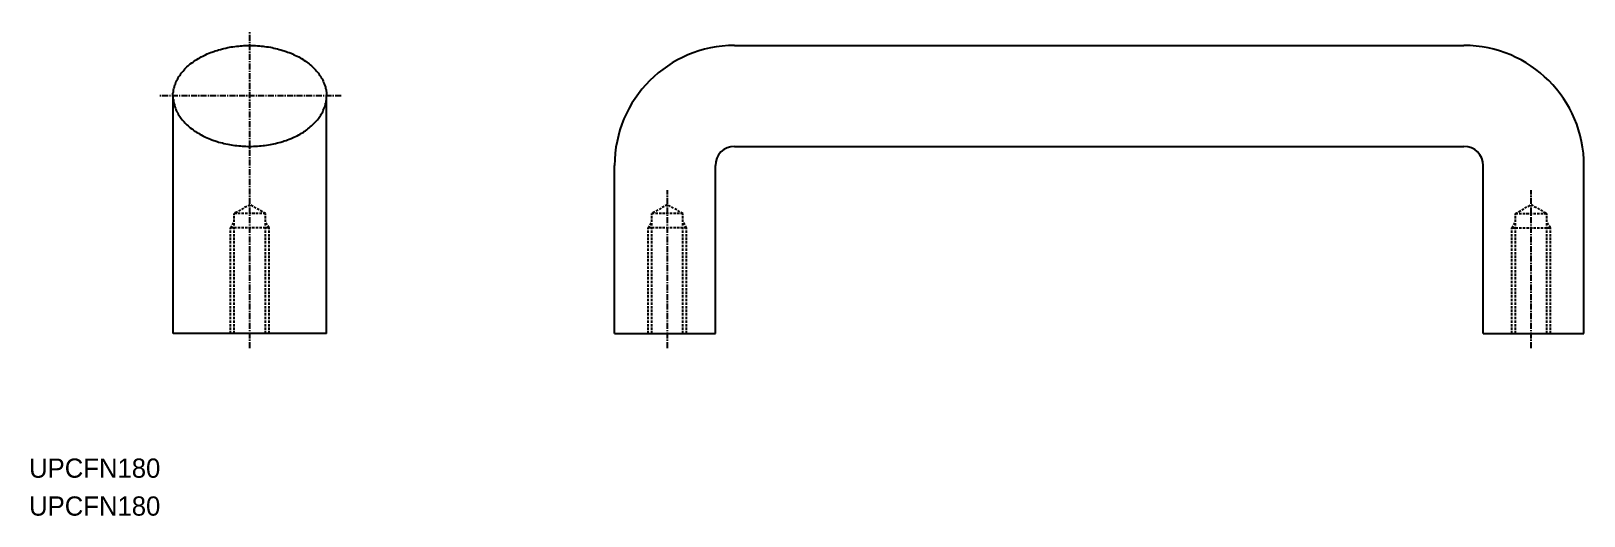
# Model space of a CAD drawing. Extents: x -10949 to -10625, y -285 to -185.
import ezdxf

# ---------------------------------------------------------------- set-up
doc = ezdxf.new("R2010")
doc.units = 0
doc.linetypes.add('CENTER', pattern=[2, 1.25, -0.25, 0.25, -0.25])
doc.linetypes.add('DASHED', pattern=[0.75, 0.5, -0.25])
doc.layers.get('0').update_dxf_attribs({"linetype": 'CONTINUOUS'})
doc.layers.add('CENTER', color=1, linetype='CENTER')

msp = doc.modelspace()

# ---------------------------------------------------------------- linework, layer by layer
at = {"color": 7, "linetype": 'CONTINUOUS'}
for p, q in [((-10802.08, -187.54), (-10650.08, -187.54)), ((-10919.08, -247.54), (-10919.08, -198.04)), ((-10887.08, -247.54), (-10887.08, -198.04)), ((-10802.08, -208.54), (-10650.08, -208.54)), ((-10827.08, -247.54), (-10827.08, -212.54)), ((-10806.08, -247.54), (-10806.08, -212.54)), ((-10646.08, -247.54), (-10646.08, -212.54)), ((-10625.08, -247.54), (-10625.08, -212.54)), ((-10887.08, -247.54), (-10919.08, -247.54)), ((-10827.08, -247.54), (-10806.08, -247.54)), ((-10646.08, -247.54), (-10625.08, -247.54))]:
    msp.add_line(p, q, dxfattribs=at)
at = {"color": 3, "linetype": 'DASHED'}
for p, q in [((-10903.08, -220.66), (-10906.34, -222.54)), ((-10906.34, -247.54), (-10906.34, -222.54)), ((-10899.82, -222.54), (-10906.34, -222.54)), ((-10899.82, -222.54), (-10903.08, -220.66)), ((-10899.82, -247.54), (-10899.82, -222.54)), ((-10816.08, -220.66), (-10819.34, -222.54)), ((-10812.82, -222.54), (-10819.34, -222.54)), ((-10819.34, -247.54), (-10819.34, -222.54)), ((-10812.82, -222.54), (-10816.08, -220.66)), ((-10812.82, -247.54), (-10812.82, -222.54)), ((-10639.34, -222.54), (-10636.08, -220.66)), ((-10639.34, -247.54), (-10639.34, -222.54)), ((-10639.34, -222.54), (-10632.82, -222.54)), ((-10636.08, -220.66), (-10632.82, -222.54)), ((-10632.82, -247.54), (-10632.82, -222.54)), ((-10907.08, -225.54), (-10906.34, -224.25)), ((-10907.08, -247.54), (-10907.08, -225.54)), ((-10899.08, -225.54), (-10907.08, -225.54)), ((-10899.08, -225.54), (-10899.82, -224.25)), ((-10899.08, -247.54), (-10899.08, -225.54)), ((-10820.08, -225.54), (-10819.34, -224.25)), ((-10812.08, -225.54), (-10820.08, -225.54)), ((-10820.08, -247.54), (-10820.08, -225.54)), ((-10812.08, -225.54), (-10812.82, -224.25)), ((-10812.08, -247.54), (-10812.08, -225.54)), ((-10640.08, -225.54), (-10639.34, -224.25)), ((-10640.08, -247.54), (-10640.08, -225.54)), ((-10640.08, -225.54), (-10632.08, -225.54)), ((-10632.08, -225.54), (-10632.82, -224.25)), ((-10632.08, -247.54), (-10632.08, -225.54))]:
    msp.add_line(p, q, dxfattribs=at)
at = {"color": 7, "linetype": 'CONTINUOUS'}
msp.add_polyline3d([(-10919.1, -198.04, 0), (-10919.1, -197.78, 0), (-10919.1, -197.52, 0), (-10919, -197.27, 0), (-10919, -197.01, 0), (-10919, -196.75, 0), (-10918.9, -196.5, 0), (-10918.8, -196.24, 0), (-10918.8, -195.99, 0), (-10918.7, -195.74, 0), (-10918.6, -195.49, 0), (-10918.5, -195.24, 0), (-10918.4, -194.99, 0), (-10918.3, -194.75, 0), (-10918.1, -194.5, 0), (-10918, -194.26, 0), (-10917.9, -194.02, 0), (-10917.7, -193.78, 0), (-10917.5, -193.55, 0), (-10917.4, -193.32, 0), (-10917.2, -193.09, 0), (-10917, -192.86, 0), (-10916.8, -192.64, 0), (-10916.6, -192.42, 0), (-10916.4, -192.21, 0), (-10916.2, -191.99, 0), (-10915.9, -191.78, 0), (-10915.7, -191.58, 0), (-10915.5, -191.38, 0), (-10915.2, -191.18, 0), (-10914.9, -190.99, 0), (-10914.7, -190.8, 0), (-10914.4, -190.61, 0), (-10914.1, -190.43, 0), (-10913.8, -190.26, 0), (-10913.5, -190.09, 0), (-10913.2, -189.92, 0), (-10912.9, -189.76, 0), (-10912.6, -189.6, 0), (-10912.3, -189.45, 0), (-10912, -189.31, 0), (-10911.6, -189.17, 0), (-10911.3, -189.03, 0), (-10911, -188.9, 0), (-10910.6, -188.78, 0), (-10910.3, -188.66, 0), (-10909.9, -188.55, 0), (-10909.6, -188.44, 0), (-10909.2, -188.34, 0), (-10908.8, -188.24, 0), (-10908.5, -188.15, 0), (-10908.1, -188.07, 0), (-10907.7, -187.99, 0), (-10907.3, -187.92, 0), (-10907, -187.85, 0), (-10906.6, -187.79, 0), (-10906.2, -187.74, 0), (-10905.8, -187.69, 0), (-10905.4, -187.65, 0), (-10905, -187.62, 0), (-10904.7, -187.59, 0), (-10904.3, -187.57, 0), (-10903.9, -187.55, 0), (-10903.5, -187.54, 0), (-10903.1, -187.54, 0), (-10902.7, -187.54, 0), (-10902.3, -187.55, 0), (-10901.9, -187.57, 0), (-10901.5, -187.59, 0), (-10901.1, -187.62, 0), (-10900.7, -187.65, 0), (-10900.3, -187.69, 0), (-10900, -187.74, 0), (-10899.6, -187.79, 0), (-10899.2, -187.85, 0), (-10898.8, -187.92, 0), (-10898.4, -187.99, 0), (-10898.1, -188.07, 0), (-10897.7, -188.15, 0), (-10897.3, -188.24, 0), (-10897, -188.34, 0), (-10896.6, -188.44, 0), (-10896.2, -188.55, 0), (-10895.9, -188.66, 0), (-10895.5, -188.78, 0), (-10895.2, -188.9, 0), (-10894.9, -189.03, 0), (-10894.5, -189.17, 0), (-10894.2, -189.31, 0), (-10893.9, -189.45, 0), (-10893.6, -189.6, 0), (-10893.2, -189.76, 0), (-10892.9, -189.92, 0), (-10892.6, -190.09, 0), (-10892.3, -190.26, 0), (-10892, -190.43, 0), (-10891.8, -190.61, 0), (-10891.5, -190.8, 0), (-10891.2, -190.99, 0), (-10891, -191.18, 0), (-10890.7, -191.38, 0), (-10890.5, -191.58, 0), (-10890.2, -191.78, 0), (-10890, -191.99, 0), (-10889.8, -192.21, 0), (-10889.6, -192.42, 0), (-10889.4, -192.64, 0), (-10889.2, -192.86, 0), (-10889, -193.09, 0), (-10888.8, -193.32, 0), (-10888.6, -193.55, 0), (-10888.5, -193.78, 0), (-10888.3, -194.02, 0), (-10888.2, -194.26, 0), (-10888, -194.5, 0), (-10887.9, -194.75, 0), (-10887.8, -194.99, 0), (-10887.7, -195.24, 0), (-10887.6, -195.49, 0), (-10887.5, -195.74, 0), (-10887.4, -195.99, 0), (-10887.3, -196.24, 0), (-10887.3, -196.5, 0), (-10887.2, -196.75, 0), (-10887.2, -197.01, 0), (-10887.1, -197.27, 0), (-10887.1, -197.52, 0), (-10887.1, -197.78, 0), (-10887.1, -198.04, 0)], dxfattribs=at)
at = {"color": 3, "linetype": 'DASHED'}
msp.add_polyline3d([(-10919.1, -198.04, 0), (-10919.1, -198.3, 0), (-10919.1, -198.55, 0), (-10919, -198.81, 0), (-10919, -199.07, 0), (-10919, -199.32, 0), (-10918.9, -199.58, 0), (-10918.8, -199.83, 0), (-10918.8, -200.09, 0), (-10918.7, -200.34, 0), (-10918.6, -200.59, 0), (-10918.5, -200.84, 0), (-10918.4, -201.09, 0), (-10918.3, -201.33, 0), (-10918.1, -201.58, 0), (-10918, -201.82, 0), (-10917.9, -202.06, 0), (-10917.7, -202.29, 0), (-10917.5, -202.53, 0), (-10917.4, -202.76, 0), (-10917.2, -202.99, 0), (-10917, -203.21, 0), (-10916.8, -203.44, 0), (-10916.6, -203.66, 0), (-10916.4, -203.87, 0), (-10916.2, -204.09, 0), (-10915.9, -204.29, 0), (-10915.7, -204.5, 0), (-10915.5, -204.7, 0), (-10915.2, -204.9, 0), (-10914.9, -205.09, 0), (-10914.7, -205.28, 0), (-10914.4, -205.46, 0), (-10914.1, -205.64, 0), (-10913.8, -205.82, 0), (-10913.5, -205.99, 0), (-10913.2, -206.16, 0), (-10912.9, -206.32, 0), (-10912.6, -206.47, 0), (-10912.3, -206.62, 0), (-10912, -206.77, 0), (-10911.6, -206.91, 0), (-10911.3, -207.04, 0), (-10911, -207.18, 0), (-10910.6, -207.3, 0), (-10910.3, -207.42, 0), (-10909.9, -207.53, 0), (-10909.6, -207.64, 0), (-10909.2, -207.74, 0), (-10908.8, -207.84, 0), (-10908.5, -207.93, 0), (-10908.1, -208.01, 0), (-10907.7, -208.09, 0), (-10907.3, -208.16, 0), (-10907, -208.22, 0), (-10906.6, -208.28, 0), (-10906.2, -208.34, 0), (-10905.8, -208.38, 0), (-10905.4, -208.43, 0), (-10905, -208.46, 0), (-10904.7, -208.49, 0), (-10904.3, -208.51, 0), (-10903.9, -208.53, 0), (-10903.5, -208.54, 0), (-10903.1, -208.54, 0), (-10902.7, -208.54, 0), (-10902.3, -208.53, 0), (-10901.9, -208.51, 0), (-10901.5, -208.49, 0), (-10901.1, -208.46, 0), (-10900.7, -208.43, 0), (-10900.3, -208.38, 0), (-10900, -208.34, 0), (-10899.6, -208.28, 0), (-10899.2, -208.22, 0), (-10898.8, -208.16, 0), (-10898.4, -208.09, 0), (-10898.1, -208.01, 0), (-10897.7, -207.93, 0), (-10897.3, -207.84, 0), (-10897, -207.74, 0), (-10896.6, -207.64, 0), (-10896.2, -207.53, 0), (-10895.9, -207.42, 0), (-10895.5, -207.3, 0), (-10895.2, -207.18, 0), (-10894.9, -207.04, 0), (-10894.5, -206.91, 0), (-10894.2, -206.77, 0), (-10893.9, -206.62, 0), (-10893.6, -206.47, 0), (-10893.2, -206.32, 0), (-10892.9, -206.16, 0), (-10892.6, -205.99, 0), (-10892.3, -205.82, 0), (-10892, -205.64, 0), (-10891.8, -205.46, 0), (-10891.5, -205.28, 0), (-10891.2, -205.09, 0), (-10891, -204.9, 0), (-10890.7, -204.7, 0), (-10890.5, -204.5, 0), (-10890.2, -204.29, 0), (-10890, -204.09, 0), (-10889.8, -203.87, 0), (-10889.6, -203.66, 0), (-10889.4, -203.44, 0), (-10889.2, -203.21, 0), (-10889, -202.99, 0), (-10888.8, -202.76, 0), (-10888.6, -202.53, 0), (-10888.5, -202.29, 0), (-10888.3, -202.06, 0), (-10888.2, -201.82, 0), (-10888, -201.58, 0), (-10887.9, -201.33, 0), (-10887.8, -201.09, 0), (-10887.7, -200.84, 0), (-10887.6, -200.59, 0), (-10887.5, -200.34, 0), (-10887.4, -200.09, 0), (-10887.3, -199.83, 0), (-10887.3, -199.58, 0), (-10887.2, -199.32, 0), (-10887.2, -199.07, 0), (-10887.1, -198.81, 0), (-10887.1, -198.55, 0), (-10887.1, -198.3, 0), (-10887.1, -198.04, 0)], dxfattribs=at)
at = {"color": 7, "linetype": 'CONTINUOUS'}
for centre, radius, start, end in [((-10802.08, -212.54), 25, 90, 180), ((-10650.08, -212.54), 25, 0, 90), ((-10802.08, -212.54), 4, 90, 180), ((-10650.08, -212.54), 4, 0, 90)]:
    msp.add_arc(centre, radius, start, end, dxfattribs=at)
at = {"layer": 'CENTER', "color": 1, "linetype": 'CENTER'}
for p, q in [((-10903.08, -250.54), (-10903.08, -184.54)), ((-10884.08, -198.04), (-10922.08, -198.04)), ((-10816.08, -250.54), (-10816.08, -217.66)), ((-10636.08, -250.54), (-10636.08, -217.66))]:
    msp.add_line(p, q, dxfattribs=at)

# ---------------------------------------------------------------- texts
for p in [(-10949.08, -277.54), (-10949.08, -285.43)]:
    msp.add_text('UPCFN180', height=4).set_placement(p)

doc.saveas('drawing.dxf')
